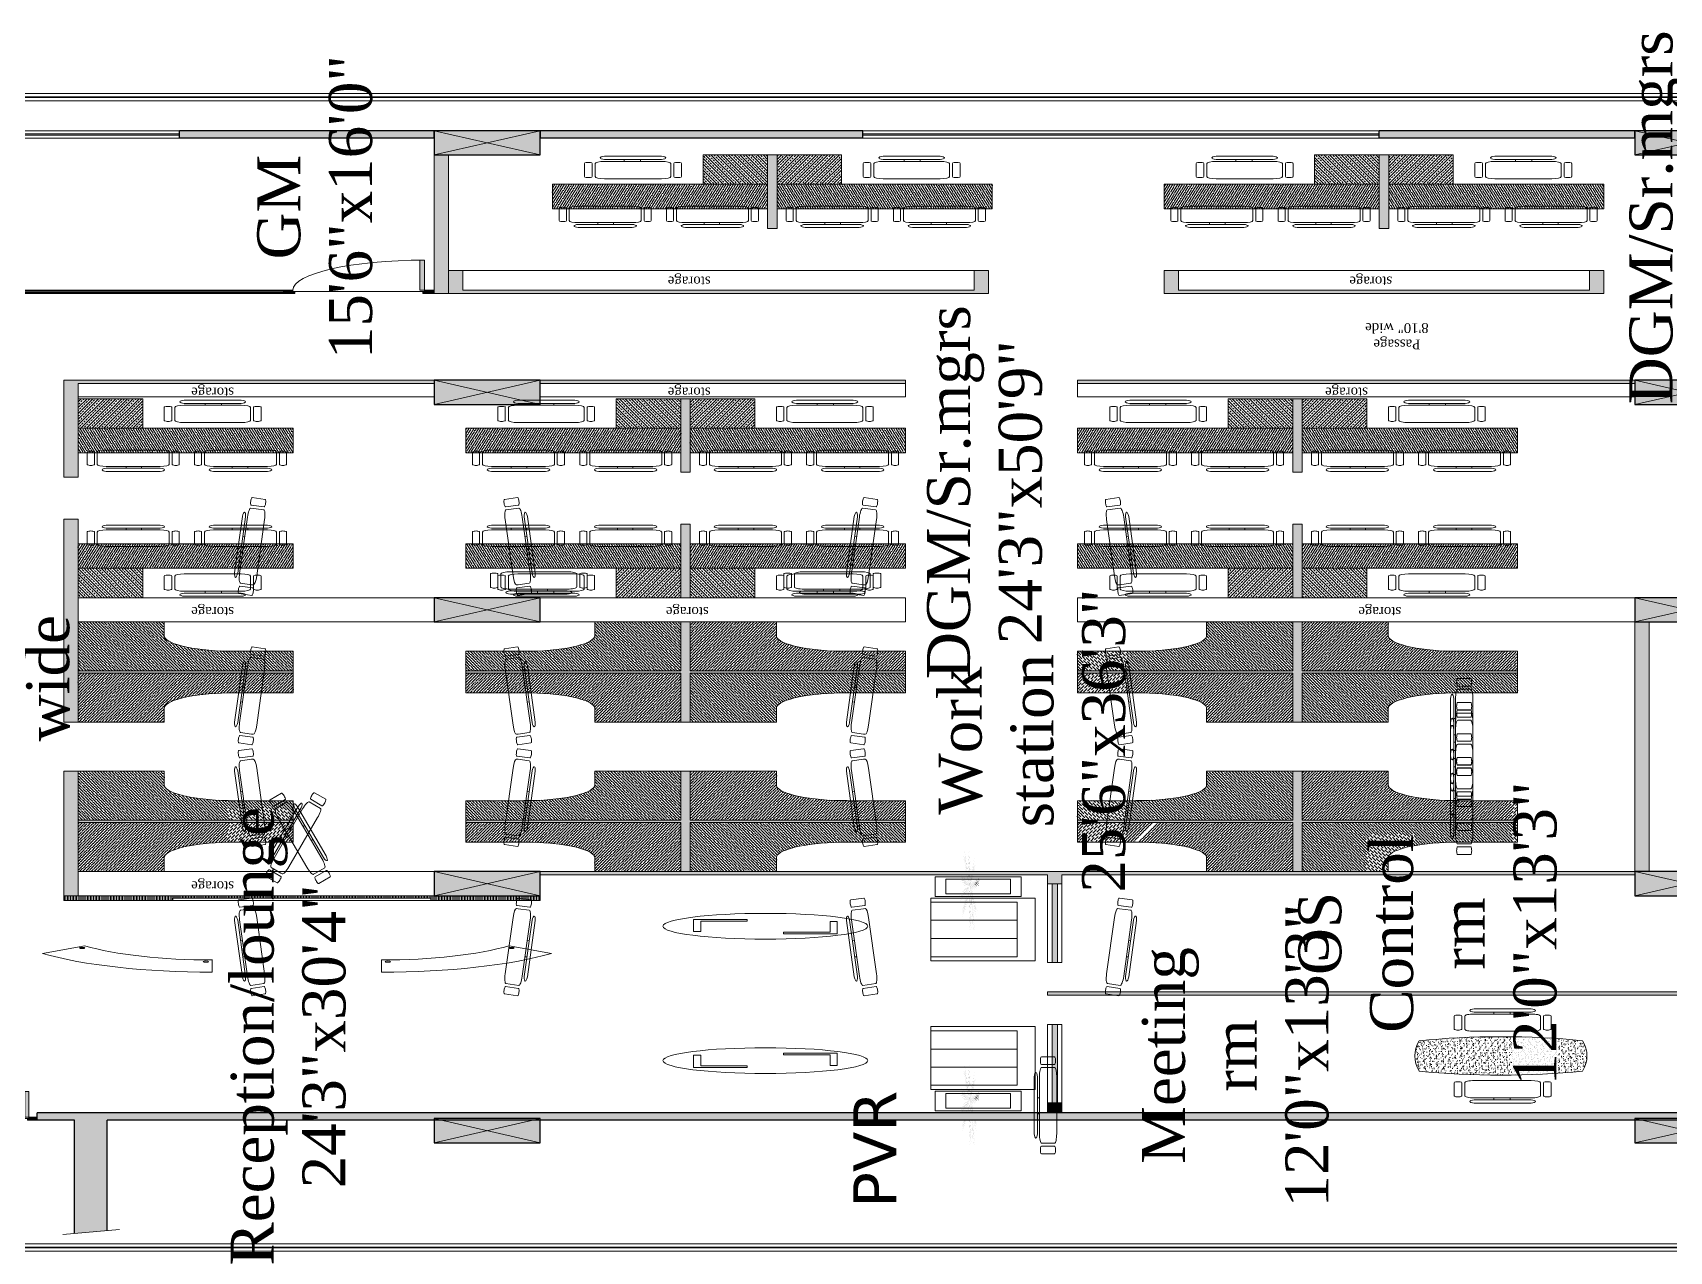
# Model space of a CAD drawing. Header units: inches. Extents: x 327481 to 195042051, y -335014 to 44773228.
# Drawn here: x 194236963 to 194508006, y 44356977 to 44558753 of the extents above; entities that cross this region are included whole.
import ezdxf

# ---------------------------------------------------------------- set-up
doc = ezdxf.new("R2010")
doc.units = ezdxf.units.IN
doc.header["$MEASUREMENT"] = 0
doc.layers.add('center', color=146, linetype='Continuous')
for name, color, linetype, lineweight in [('column 1', 146, 'Continuous', 30), ('DOOR', 47, 'Continuous', 9), ('FUR', 34, 'Continuous', 13), ('furniture', 251, 'Continuous', 13), ('GLASS', 140, 'Continuous', 5), ('TEXT', 7, 'Continuous', 0), ('WALL', 12, 'Continuous', 30)]:
    doc.layers.add(name, color=color, linetype=linetype, lineweight=lineweight)
doc.styles.get("Standard").update_dxf_attribs({"font": 'times.ttf', "height": 12})

# ---------------------------------------------------------------- blocks, each defined once
blk = doc.blocks.new('COLUMN1')
at = {"layer": 'column 1'}
h = blk.add_hatch(color=256, dxfattribs=at)
h.paths.add_polyline_path([(1, 1), (0, 1), (0.5, 0.5)])
h.paths.add_polyline_path([(1, 1), (0.5, 0.5), (1, 0)])
h.paths.add_polyline_path([(0.5, 0.5), (0, 0), (1, 0)])
h.paths.add_polyline_path([(0.5, 0.5), (0, 1), (0, 0)])
at = {"layer": 'column 1', "lineweight": 0, "ltscale": 0.3}
for p, q in [((0, 1), (1, 0)), ((0, 0), (1, 1))]:
    blk.add_line(p, q, dxfattribs=at)
at = {"layer": 'column 1', "ltscale": 0.3}
for p, q in [((1, 1), (0, 1)), ((0, 1), (0, 0)), ((1, 0), (1, 1)), ((0, 0), (1, 0))]:
    blk.add_line(p, q, dxfattribs=at)
blk = doc.blocks.new('RTU')
at = {"layer": 'DOOR'}
for points in [[(2799511, -182811), (2799511, -182874), (2799551, -182874), (2799551, -182886), (2799611, -182886), (2799611, -182811)], [(2798637, -183716, 0.009156), (2798637, -183748), (2799511, -183748), (2799511, -183716)], [(2799611, -183811), (2799611, -183736), (2799551, -183736), (2799551, -183748), (2799511, -183748), (2799511, -183811)]]:
    blk.add_hatch(color=256, dxfattribs=at).paths.add_polyline_path(points)
at = {"layer": 'DOOR', "ltscale": 300}
for p, q in [((2799511, -182811), (2799511, -182874)), ((2799611, -182811), (2799511, -182811)), ((2799551, -182874), (2799511, -182874)), ((2799551, -182874), (2799551, -182886)), ((2799611, -182886), (2799551, -182886)), ((2799551, -182886), (2799551, -183736)), ((2799611, -182811), (2799611, -182886)), ((2798637, -183748), (2798637, -183716)), ((2798637, -183716), (2799511, -183716)), ((2799511, -183748), (2798637, -183748)), ((2799511, -183716), (2799511, -183748)), ((2799511, -183811), (2799511, -183748)), ((2799551, -183748), (2799511, -183748)), ((2799611, -183736), (2799551, -183736)), ((2799551, -183748), (2799551, -183736)), ((2799611, -183811), (2799611, -183736)), ((2799611, -183811), (2799511, -183811))]:
    blk.add_line(p, q, dxfattribs=at)
blk.add_arc((2799511, -183748), 874, 90, 180, dxfattribs=at)
blk = doc.blocks.new('CHAIR')
at = {"layer": 'furniture', "color": 251}
for p, q in [((1920.9, 585.7), (2212.2, 585.7)), ((1920.9, 547.5), (2212.2, 547.5)), ((2213, 532.2), (1923.5, 532.2)), ((1760.5, 483.9), (1760.5, 194.4)), ((1833.3, 483.9), (1833.3, 194.4)), ((1875.2, 483.9), (1875.2, 194.4)), ((2261.3, 194.4), (2261.3, 483.9)), ((1833.3, 383.5), (1875.1, 383.5)), ((1875.1, 300.4), (1833.3, 300.4)), ((1920.9, 130.8), (2212.2, 130.8)), ((1920.9, 92.6), (2212.2, 92.6)), ((1923.5, 146.1), (2177.4, 146.1)), ((2177.4, 146.1), (2213, 146.1))]:
    blk.add_line(p, q, dxfattribs=at)
for centre, start, end in [((1918, 566.6), 81.36182, 278.63818), ((2215.1, 566.6), 261.36182, 98.63818), ((1918, 111.7), 81.36182, 278.63818), ((2215.1, 111.7), 261.36182, 98.63818)]:
    blk.add_arc(centre, 19.3, start, end, dxfattribs=at)
at = {"layer": 'furniture', "color": 251, "extrusion": (0, 0, -1)}
for centre, major_axis, start_param, end_param in [((1796.9, 466), (40.6, 0), 3.599355, 5.825457), ((1923.5, 483.9), (48.3, 0), 3.141602, 4.712399), ((2213, 483.9), (-48.3, 0), 1.570786, 3.141583), ((1796.9, 212.3), (40.6, 0), 0.457746, 2.683847), ((1923.5, 194.4), (-48.3, 0), 4.712388, 6.283185), ((2213, 194.4), (-48.3, 0), 3.141586, 4.712382)]:
    blk.add_ellipse(centre, major_axis=major_axis, ratio=1, start_param=start_param, end_param=end_param, dxfattribs=at)
blk = doc.blocks.new('partional table')
h = blk.add_hatch()
h.set_pattern_fill('ANSI36', color=42, scale=20, angle=90, style=0)
h.paths.add_polyline_path([(325876.78, -320737.76), (325858.78, -320737.76), (325858.78, -320761.76), (325918.78, -320761.76), (325918.78, -320701.76), (325894.78, -320701.76), (325894.78, -320718.01, -0.390687)])
h = blk.add_hatch()
h.set_pattern_fill('ANSI36', color=42, scale=20, angle=90, style=0)
h.set_pattern_definition([(45, (651840.1937, 0), (4.86135912, 1.325825215), [6.25, -1.25, 0, -1.25])])
h.paths.add_polyline_path([(325921.42, -320701.76), (325945.42, -320701.76), (325945.42, -320718.01, 0.390687), (325963.42, -320737.76), (325981.42, -320737.76), (325981.42, -320761.76), (325921.42, -320761.76)])
h = blk.add_hatch()
h.set_pattern_fill('ANSI36', color=42, scale=20, angle=90, style=0)
h.set_pattern_definition([(225, (0, -641526.1515), (-4.86135912, -1.325825215), [6.25, -1.25, 0, -1.25])])
h.paths.add_polyline_path([(325918.78, -320824.4), (325894.78, -320824.4), (325894.78, -320808.14, 0.390687), (325876.78, -320788.4), (325858.78, -320788.4), (325858.78, -320764.4), (325918.78, -320764.4)])
h = blk.add_hatch()
h.set_pattern_fill('ANSI36', color=42, scale=20, angle=90, style=0)
h.set_pattern_definition([(315, (651840.1937, -641526.1515), (4.86135912, -1.325825215), [6.25, -1.25, 0, -1.25])])
h.paths.add_polyline_path([(325921.42, -320824.4), (325945.42, -320824.4), (325945.42, -320808.14, -0.390687), (325963.42, -320788.4), (325981.42, -320788.4), (325981.42, -320764.4), (325921.42, -320764.4)])
at = {"layer": 'furniture'}
for p, q in [((325894.78, -320701.76), (325894.78, -320719.76)), ((325918.78, -320701.76), (325921.42, -320701.76)), ((325945.42, -320701.76), (325945.42, -320719.76)), ((325858.78, -320761.76), (325858.78, -320737.76)), ((325858.78, -320737.76), (325876.78, -320737.76)), ((325981.42, -320737.76), (325963.42, -320737.76)), ((325981.42, -320761.76), (325981.42, -320737.76)), ((325858.78, -320761.76), (325918.78, -320761.76)), ((325858.78, -320761.76), (325858.78, -320764.4)), ((325981.42, -320761.76), (325981.42, -320764.4)), ((325858.78, -320764.4), (325858.78, -320788.4)), ((325858.78, -320764.4), (325918.78, -320764.4)), ((325981.42, -320764.4), (325981.42, -320788.4)), ((325858.78, -320788.4), (325876.78, -320788.4)), ((325981.42, -320788.4), (325963.42, -320788.4)), ((325894.78, -320824.4), (325894.78, -320806.4)), ((325945.42, -320824.4), (325945.42, -320806.4)), ((325918.78, -320824.4), (325921.42, -320824.4))]:
    blk.add_line(p, q, dxfattribs=at)
for points in [[(325858.78, -320761.76), (325918.78, -320761.76), (325918.78, -320701.76), (325894.78, -320701.76)], [(325981.42, -320761.76), (325921.42, -320761.76), (325921.42, -320701.76), (325945.42, -320701.76)], [(325858.78, -320761.76), (325918.78, -320761.76)], [(325858.78, -320764.4), (325918.78, -320764.4), (325918.78, -320824.4), (325894.78, -320824.4)], [(325921.42, -320764.4), (325921.42, -320824.4), (325921.42, -320824.4)], [(325981.42, -320764.4), (325921.42, -320764.4), (325921.42, -320824.4), (325945.42, -320824.4)]]:
    blk.add_lwpolyline(points, dxfattribs=at)
for centre, start, end in [((325875.07, -320718.12), 274.9623, 0.322), ((325965.12, -320718.12), 179.678, 265.0377), ((325875.07, -320808.03), 359.678, 85.0377), ((325965.12, -320808.03), 94.9623, 180.322)]:
    blk.add_arc(centre, 19.7, start, end, dxfattribs=at)
blk = doc.blocks.new('parti.table')
at = {"layer": 'furniture'}
h = blk.add_hatch(dxfattribs=at)
h.set_pattern_fill('ANSI33', color=256, scale=20, style=0)
h.paths.add_polyline_path([(325779.75, -320701.95), (325743.75, -320701.95), (325743.75, -320719.95), (325779.75, -320719.95)])
h = blk.add_hatch(dxfattribs=at)
h.set_pattern_fill('ANSI35', color=42, scale=20, angle=135, style=0)
h.paths.add_polyline_path([(325779.75, -320761.95), (325809.75, -320761.95), (325809.75, -320701.95), (325779.75, -320701.95)])
at = {"layer": 'furniture', "color": 251}
for p, q in [((325810.87, -320707.29), (325809.02, -320707.29)), ((325824.21, -320704.5), (325809.06, -320704.5)), ((325824.21, -320706.49), (325809.06, -320706.49)), ((325824.08, -320707.29), (325810.87, -320707.29)), ((325806.51, -320709.8), (325806.51, -320724.86)), ((325826.59, -320724.86), (325826.59, -320709.8)), ((325828.77, -320724.86), (325828.77, -320709.8)), ((325832.56, -320724.86), (325832.56, -320709.8)), ((325826.59, -320715.31), (325828.77, -320715.31)), ((325828.77, -320719.64), (325826.59, -320719.64)), ((325754.27, -320725.98), (325770.22, -320725.98)), ((325754.27, -320728.07), (325770.22, -320728.07)), ((325754.41, -320728.91), (325768.31, -320728.91)), ((325768.31, -320728.91), (325770.27, -320728.91)), ((325809.02, -320727.37), (325824.08, -320727.37)), ((325824.21, -320728.17), (325809.06, -320728.17)), ((325824.21, -320730.15), (325809.06, -320730.15)), ((325745.49, -320747.41), (325745.49, -320731.55)), ((325749.48, -320747.41), (325749.48, -320731.55)), ((325751.77, -320747.41), (325751.77, -320731.55)), ((325772.91, -320731.55), (325772.91, -320747.41)), ((325824.21, -320734.4), (325809.06, -320734.4)), ((325751.77, -320737.36), (325749.48, -320737.36)), ((325806.51, -320754.76), (325806.51, -320739.69)), ((325809.02, -320737.18), (325824.08, -320737.18)), ((325824.21, -320736.39), (325809.06, -320736.39)), ((325826.59, -320739.69), (325826.59, -320754.76)), ((325828.77, -320739.69), (325828.77, -320754.76)), ((325832.56, -320739.69), (325832.56, -320754.76)), ((325749.48, -320741.91), (325751.77, -320741.91)), ((325828.77, -320744.92), (325826.59, -320744.92)), ((325826.59, -320749.24), (325828.77, -320749.24)), ((325754.27, -320750.89), (325770.22, -320750.89)), ((325754.27, -320752.98), (325770.22, -320752.98)), ((325770.27, -320750.05), (325754.41, -320750.05)), ((325810.87, -320757.27), (325809.02, -320757.27)), ((325824.21, -320758.06), (325809.06, -320758.06)), ((325824.08, -320757.27), (325810.87, -320757.27)), ((325824.21, -320760.05), (325809.06, -320760.05))]:
    blk.add_line(p, q, dxfattribs=at)
at = {"layer": 'furniture'}
for points in [[(325743.75, -320719.95), (325779.75, -320719.95), (325779.75, -320701.95), (325743.75, -320701.95)], [(325779.75, -320701.95), (325809.75, -320701.95), (325809.75, -320761.95), (325779.75, -320761.95)]]:
    blk.add_lwpolyline(points, close=True, dxfattribs=at)
at = {"layer": 'furniture', "color": 251, "extrusion": (0, 0, -1)}
for centre, major_axis, start_param, end_param in [((325809.02, -320709.8), (1.78, 1.78), 3.926991, 5.497787), ((325824.08, -320709.8), (-1.78, 1.78), 0.785398, 2.356194), ((325830.66, -320710.73), (-1.49, 1.49), 5.955533, 8.181634), ((325754.11, -320727.03), (-0.748, 0.748), 3.776226, 7.219348), ((325770.38, -320727.03), (0.748, 0.748), -0.936163, 2.506959), ((325809.02, -320724.86), (-1.78, 1.78), 3.926991, 5.497787), ((325824.08, -320724.86), (1.78, 1.78), 0.785398, 2.356194), ((325830.66, -320723.93), (-1.49, 1.49), 2.81394, 5.040042), ((325808.91, -320735.39), (-0.711, -0.711), -0.936163, 2.506959), ((325824.36, -320735.39), (0.711, -0.711), 3.776226, 7.219348), ((325754.11, -320751.93), (-0.748, 0.748), 3.776226, 7.219348), ((325770.38, -320751.93), (0.748, 0.748), -0.936163, 2.506959), ((325808.91, -320759.06), (-0.711, -0.711), -0.936163, 2.506959), ((325824.36, -320759.06), (0.711, -0.711), 3.776226, 7.219348)]:
    blk.add_ellipse(centre, major_axis=major_axis, ratio=1, start_param=start_param, end_param=end_param, dxfattribs=at)
at = {"layer": 'furniture', "color": 251}
for centre, major_axis, start_param, end_param in [((325808.91, -320705.5), (-0.711, 0.711), -0.936163, 2.506959), ((325824.36, -320705.5), (0.711, 0.711), 3.776226, 7.219348), ((325747.48, -320732.53), (1.57, 1.57), 5.955533, 8.181634), ((325754.41, -320731.55), (1.87, 1.87), 0.785398, 2.356194), ((325770.27, -320731.55), (-1.87, 1.87), 3.926991, 5.497787), ((325808.91, -320729.16), (-0.711, 0.711), -0.936163, 2.506959), ((325824.36, -320729.16), (0.711, 0.711), 3.776226, 7.219348), ((325809.02, -320739.69), (-1.78, -1.78), 3.926991, 5.497787), ((325824.08, -320739.69), (1.78, -1.78), 0.785398, 2.356194), ((325830.66, -320740.63), (-1.49, -1.49), 2.81394, 5.040042), ((325747.48, -320746.43), (1.57, 1.57), 2.81394, 5.040042), ((325754.41, -320747.41), (-1.87, 1.87), 0.785398, 2.356194), ((325770.27, -320747.41), (1.87, 1.87), 3.926991, 5.497787), ((325809.02, -320754.76), (1.78, -1.78), 3.926991, 5.497787), ((325824.08, -320754.76), (-1.78, -1.78), 0.785398, 2.356194), ((325830.66, -320753.82), (-1.49, -1.49), 5.955533, 8.181634)]:
    blk.add_ellipse(centre, major_axis=major_axis, ratio=1, start_param=start_param, end_param=end_param, dxfattribs=at)
blk = doc.blocks.new('d-lion')
at = {"layer": 'furniture'}
for p, q in [((329305.83, -320271.8), (329229.03, -320271.8)), ((329229.03, -320271.8), (329229.03, -320300.86)), ((329234.03, -320271.8), (329234.03, -320295.86)), ((329256.01, -320295.86), (329256.01, -320271.8)), ((329278.33, -320295.86), (329278.33, -320271.8)), ((329300.83, -320295.86), (329300.83, -320271.8)), ((329305.83, -320300.86), (329305.83, -320271.8)), ((329234.03, -320295.86), (329300.83, -320295.86)), ((329229.03, -320300.86), (329305.83, -320300.86))]:
    blk.add_line(p, q, dxfattribs=at)
blk = doc.blocks.new('tree1')
h = blk.add_hatch(color=94)
h.paths.add_polyline_path([(-0.071, 0.478), (0.008, 0.216), (0.032, 0.182)])
h.paths.add_polyline_path([(-0.216, 0.373), (0.032, 0.182), (0.008, 0.216)])
h.paths.add_polyline_path([(-0.118, 0.555), (-0.038, 0.279), (-0.022, 0.257)])
h.paths.add_polyline_path([(-0.274, 0.442), (-0.022, 0.257), (-0.038, 0.279)])
h.paths.add_polyline_path([(-0.161, 0.595), (-0.089, 0.351), (-0.064, 0.315)])
h.paths.add_polyline_path([(-0.089, 0.351), (-0.298, 0.496), (-0.064, 0.315)])
h.paths.add_polyline_path([(-0.225, 0.675), (-0.17, 0.462), (-0.137, 0.417)])
h.paths.add_polyline_path([(-0.17, 0.462), (-0.355, 0.581), (-0.137, 0.417)])
h.paths.add_polyline_path([(0.223, 0.533), (0.153, 0.268), (0.156, 0.227)])
h.paths.add_polyline_path([(0.045, 0.52), (0.156, 0.227), (0.153, 0.268)])
h.paths.add_polyline_path([(0.224, 0.623), (0.147, 0.346), (0.149, 0.319)])
h.paths.add_polyline_path([(0.032, 0.609), (0.149, 0.319), (0.147, 0.346)])
h.paths.add_polyline_path([(0.141, 0.434), (0.039, 0.667), (0.144, 0.391)])
h.paths.add_polyline_path([(0.208, 0.68), (0.141, 0.434), (0.144, 0.391)])
h.paths.add_polyline_path([(0.332, 0.317), (0.173, -0.013), (0.189, 0.004)])
h.paths.add_polyline_path([(0.455, 0.167), (0.426, 0.149), (0.199, 0.004), (0.225, 0.012)])
h.paths.add_polyline_path([(0.542, 0.507), (0.404, 0.226), (0.423, 0.246)])
h.paths.add_polyline_path([(0.68, 0.374), (0.423, 0.246), (0.404, 0.226)])
h.paths.add_polyline_path([(0.59, 0.541), (0.454, 0.278), (0.484, 0.31)])
h.paths.add_polyline_path([(0.712, 0.424), (0.484, 0.31), (0.454, 0.278)])
h = blk.add_hatch(color=94)
h.paths.add_polyline_path([(-0.115, -0.099), (-0.427, -0.081), (-0.141, -0.106)])
h.paths.add_polyline_path([(-0.115, -0.099), (-0.141, -0.106), (-0.379, -0.267)])
h.paths.add_polyline_path([(-0.184, -0.117), (-0.48, -0.106), (-0.227, -0.128)])
h.paths.add_polyline_path([(-0.184, -0.117), (-0.227, -0.128), (-0.438, -0.27)])
h.paths.add_polyline_path([(-0.306, -0.149), (-0.578, -0.136), (-0.359, -0.162)])
h.paths.add_polyline_path([(-0.306, -0.149), (-0.359, -0.162), (-0.538, -0.291)])
h.paths.add_polyline_path([(-0.422, -0.179), (-0.636, -0.174), (-0.446, -0.185)])
h.paths.add_polyline_path([(-0.422, -0.179), (-0.446, -0.185), (-0.607, -0.286)])
h.paths.add_polyline_path([(-0.103, -0.281), (-0.379, -0.39), (-0.138, -0.308)])
h.paths.add_polyline_path([(-0.103, -0.281), (-0.138, -0.308), (-0.274, -0.522)])
h.paths.add_polyline_path([(-0.047, -0.236), (-0.34, -0.345), (-0.068, -0.253)])
h.paths.add_polyline_path([(-0.047, -0.236), (-0.068, -0.253), (-0.222, -0.496)])
h.paths.add_polyline_path([(-0.202, -0.358), (-0.457, -0.456), (-0.246, -0.392)])
h.paths.add_polyline_path([(-0.202, -0.358), (-0.246, -0.392), (-0.358, -0.582)])
h.paths.add_polyline_path([(-0.296, -0.432), (-0.494, -0.514), (-0.316, -0.448)])
h.paths.add_polyline_path([(-0.296, -0.432), (-0.316, -0.448), (-0.423, -0.605)])
h.paths.add_polyline_path([(-0.422, 0.214), (-0.214, 0.068), (-0.171, 0.057)])
h.paths.add_polyline_path([(-0.214, 0.068), (-0.467, 0.051), (-0.171, 0.057)])
h.paths.add_polyline_path([(-0.522, 0.236), (-0.346, 0.105), (-0.293, 0.09)])
h.paths.add_polyline_path([(-0.346, 0.105), (-0.565, 0.082), (-0.293, 0.09)])
h.paths.add_polyline_path([(-0.591, 0.232), (-0.432, 0.129), (-0.408, 0.122)])
h.paths.add_polyline_path([(-0.432, 0.129), (-0.622, 0.121), (-0.408, 0.122)])
h.paths.add_polyline_path([(-0.039, 0.443), (0.069, 0.131), (0.095, 0.095)])
h.paths.add_polyline_path([(-0.193, 0.332), (0.095, 0.095), (0.069, 0.131)])
h = blk.add_hatch(color=94)
h.paths.add_polyline_path([(0.218, 0.034), (0.395, 0.368), (0.189, 0.004)])
h.paths.add_polyline_path([(0.426, 0.149), (0.482, 0.185), (0.455, 0.167), (0.546, 0.222), (0.218, 0.034), (0.189, 0.004)])
h.paths.add_polyline_path([(0.296, 0.115), (0.447, 0.408), (0.266, 0.083)])
h.paths.add_polyline_path([(0.584, 0.276), (0.296, 0.115), (0.266, 0.083)])
h.paths.add_polyline_path([(0.368, 0.19), (0.484, 0.438), (0.34, 0.16)])
h.paths.add_polyline_path([(0.612, 0.314), (0.368, 0.19), (0.34, 0.16)])
h.paths.add_polyline_path([(0.247, 0.422), (0.168, 0.052), (0.171, 0.011)])
h.paths.add_polyline_path([(0.263, 0.343), (0.171, 0.011), (0.173, -0.013)])
h.paths.add_polyline_path([(0.168, 0.052), (0.038, 0.407), (0.071, 0.306), (0.063, 0.337), (0.082, 0.274), (0.171, 0.011)])
h.paths.add_polyline_path([(0.15, 0.059), (0.173, -0.013), (0.171, 0.011)])
h.paths.add_polyline_path([(0.043, 0.472), (0.163, 0.12), (0.16, 0.165)])
h.paths.add_polyline_path([(0.232, 0.486), (0.16, 0.165), (0.163, 0.12)])
h.paths.add_polyline_path([(0.058, 0.265), (0.033, 0.326), (0.046, 0.297), (0.008, 0.396), (0.135, 0.04), (0.159, 0.007)])
h.paths.add_polyline_path([(-0.163, 0.273), (0.159, 0.007), (0.135, 0.04)])
h = blk.add_hatch(color=94)
h.paths.add_polyline_path([(-0.166, 0.164), (0.118, -0.01), (0.139, -0.011)])
h.paths.add_polyline_path([(-0.232, 0.172), (0.047, -0.003), (0.057, -0.006), (0.077, -0.007)])
h.paths.add_polyline_path([(-0.279, 0.179), (-0.053, 0.024), (-0.013, 0.013)])
h.paths.add_polyline_path([(-0.053, 0.024), (-0.326, 0.007), (-0.013, 0.013)])
h.paths.add_polyline_path([(-0.364, 0.209), (-0.128, 0.045), (-0.102, 0.038)])
h.paths.add_polyline_path([(-0.128, 0.045), (-0.415, 0.024), (-0.102, 0.038)])
h.paths.add_polyline_path([(-0.086, 0.153), (0.15, -0.012), (0.162, -0.013)])
h.paths.add_polyline_path([(0.115, -0.022), (-0.233, -0.021), (0.145, -0.032), (0.149, -0.031)])
h.paths.add_polyline_path([(0.074, -0.05), (0.056, -0.049), (-0.294, -0.048), (0.035, -0.06)])
h.paths.add_polyline_path([(0.076, -0.05), (0.074, -0.05), (0.035, -0.06), (-0.247, -0.231)])
h.paths.add_polyline_path([(-0.026, -0.076), (-0.338, -0.065), (-0.065, -0.086)])
h.paths.add_polyline_path([(-0.026, -0.076), (-0.065, -0.086), (-0.294, -0.238)])
h.paths.add_polyline_path([(0.128, -0.053), (0.111, -0.052), (-0.085, -0.168), (-0.035, -0.144)])
h.paths.add_polyline_path([(0.11, -0.114), (-0.232, -0.261), (0.075, -0.141)])
h.paths.add_polyline_path([(0.11, -0.114), (0.075, -0.141), (-0.115, -0.41)])
h.paths.add_polyline_path([(0.025, -0.18), (-0.007, -0.205), (-0.156, -0.435)])
h.paths.add_polyline_path([(0.025, -0.18), (-0.266, -0.295), (-0.007, -0.205)])
h.paths.add_polyline_path([(0.15, -0.106), (0.156, -0.082), (-0.057, -0.378)])
h.paths.add_polyline_path([(0.588, 0.134), (0.489, 0.098), (0.519, 0.107), (0.457, 0.086), (0.197, -0.01), (0.237, -0.006)])
h.paths.add_polyline_path([(0.237, -0.006), (0.197, -0.01), (0.609, -0.075)])
h.paths.add_polyline_path([(0.654, 0.131), (0.306, 0), (0.35, 0.005)])
h.paths.add_polyline_path([(0.35, 0.005), (0.306, 0), (0.673, -0.058)])
h.paths.add_polyline_path([(0.702, 0.13), (0.412, 0.011), (0.453, 0.015)])
h.paths.add_polyline_path([(0.453, 0.015), (0.412, 0.011), (0.72, -0.048)])
h.paths.add_polyline_path([(0.791, 0.145), (0.504, 0.02), (0.531, 0.023)])
h.paths.add_polyline_path([(0.531, 0.023), (0.504, 0.02), (0.81, -0.046)])
h = blk.add_hatch(color=94)
h.paths.add_polyline_path([(0.849, 0.14), (0.575, 0.027), (0.619, 0.032)])
h.paths.add_polyline_path([(0.619, 0.032), (0.575, 0.027), (0.866, -0.029)])
h.paths.add_polyline_path([(0.952, 0.145), (0.7, 0.04), (0.755, 0.045)])
h.paths.add_polyline_path([(0.755, 0.045), (0.7, 0.04), (0.967, -0.014)])
h.paths.add_polyline_path([(1.018, 0.13), (0.82, 0.052), (0.845, 0.054)])
h.paths.add_polyline_path([(0.845, 0.054), (0.82, 0.052), (1.03, 0.015)])
h = blk.add_hatch(color=94)
h.paths.add_polyline_path([(0.175, -0.09), (0.162, -0.111), (0.103, -0.448)])
h.paths.add_polyline_path([(0.187, -0.072), (0.18, -0.083), (0.215, -0.173), (0.2, -0.109)])
h.paths.add_polyline_path([(0.184, -0.146), (0.118, -0.512), (0.187, -0.19)])
h.paths.add_polyline_path([(0.184, -0.146), (0.187, -0.19), (0.258, -0.37), (0.252, -0.341)])
h.paths.add_polyline_path([(0.192, -0.253), (0.128, -0.559), (0.196, -0.293)])
h.paths.add_polyline_path([(0.192, -0.253), (0.196, -0.293), (0.305, -0.544)])
h.paths.add_polyline_path([(0.2, -0.344), (0.128, -0.649), (0.202, -0.371)])
h.paths.add_polyline_path([(0.2, -0.344), (0.202, -0.371), (0.319, -0.633)])
h.paths.add_polyline_path([(0.205, -0.416), (0.144, -0.705), (0.209, -0.46)])
h.paths.add_polyline_path([(0.205, -0.416), (0.209, -0.46), (0.312, -0.692)])
h.paths.add_polyline_path([(0.242, -0.131), (0.278, -0.334), (0.288, -0.362), (0.261, -0.171)])
h.paths.add_polyline_path([(0.242, -0.131), (0.261, -0.171), (0.394, -0.32), (0.369, -0.284), (0.36, -0.273)])
h.paths.add_polyline_path([(0.287, -0.228), (0.304, -0.265), (0.494, -0.462)])
h.paths.add_polyline_path([(0.287, -0.228), (0.333, -0.537), (0.304, -0.265)])
h.paths.add_polyline_path([(0.326, -0.311), (0.364, -0.622), (0.337, -0.336)])
h.paths.add_polyline_path([(0.326, -0.311), (0.337, -0.336), (0.538, -0.541)])
h.paths.add_polyline_path([(0.356, -0.376), (0.399, -0.669), (0.375, -0.416)])
h.paths.add_polyline_path([(0.356, -0.376), (0.375, -0.416), (0.552, -0.598)])
h.paths.add_polyline_path([(0.274, -0.1), (0.308, -0.129), (0.609, -0.262)])
h.paths.add_polyline_path([(0.274, -0.1), (0.284, -0.114), (0.329, -0.162), (0.308, -0.129)], flags=17)
h.paths.add_polyline_path([(0.3, -0.138), (0.228, -0.064), (0.247, -0.094), (0.386, -0.262)])
h.paths.add_polyline_path([(0.214, -0.04), (0.233, -0.06), (0.566, -0.212)])
h.paths.add_polyline_path([(0.199, -0.023), (0.209, -0.034), (0.215, -0.031), (0.211, -0.036), (0.512, -0.152)])
h.paths.add_polyline_path([(0.197, -0.01), (0.187, -0.011), (0.191, -0.015), (0.207, -0.016), (0.201, -0.019), (0.531, -0.093)])
h.paths.add_polyline_path([(0.355, -0.17), (0.387, -0.196), (0.641, -0.297)])
h.paths.add_polyline_path([(0.387, -0.196), (0.355, -0.17), (0.398, -0.235), (0.429, -0.268)])
h.paths.add_polyline_path([(0.425, -0.229), (0.446, -0.247), (0.714, -0.351)])
h.paths.add_polyline_path([(0.446, -0.247), (0.425, -0.229), (0.589, -0.496)])
h.paths.add_polyline_path([(0.48, -0.276), (0.513, -0.305), (0.75, -0.397)])
h.paths.add_polyline_path([(0.48, -0.276), (0.64, -0.525), (0.513, -0.305)])
h.paths.add_polyline_path([(0.575, -0.358), (0.721, -0.589), (0.617, -0.394)])
h.paths.add_polyline_path([(0.575, -0.358), (0.617, -0.394), (0.825, -0.467)])
h = blk.add_hatch(color=94)
h.paths.add_polyline_path([(0.216, -0.541), (0.157, -0.807), (0.22, -0.596)])
h.paths.add_polyline_path([(0.216, -0.541), (0.22, -0.596), (0.316, -0.794)])
h.paths.add_polyline_path([(0.227, -0.686), (0.225, -0.661), (0.184, -0.87)])
h.paths.add_polyline_path([(0.225, -0.661), (0.227, -0.686), (0.299, -0.861)])
h.paths.add_polyline_path([(0.432, -0.54), (0.409, -0.49), (0.446, -0.76)])
h.paths.add_polyline_path([(0.409, -0.49), (0.432, -0.54), (0.591, -0.693)])
h.paths.add_polyline_path([(0.459, -0.599), (0.494, -0.81), (0.47, -0.622)])
h.paths.add_polyline_path([(0.459, -0.599), (0.47, -0.622), (0.598, -0.761)])
h.paths.add_polyline_path([(0.495, -0.675), (0.506, -0.7), (0.642, -0.865)])
h.paths.add_polyline_path([(0.506, -0.7), (0.495, -0.675), (0.545, -0.91)])
blk = doc.blocks.new('A$C073112A3')
h = blk.add_hatch()
h.set_pattern_fill('ANSI36', color=42, scale=20, angle=90, style=0)
h.paths.add_polyline_path([(-2.64, 60), (-62.64, 60), (-62.64, 36), (-44.64, 36, -0.390687), (-26.64, 16.26), (-26.64, 0), (-2.64, 0)])
h = blk.add_hatch()
h.set_pattern_fill('ANSI36', color=42, scale=20, angle=90, style=0)
h.set_pattern_definition([(45, (-2.64, 0), (4.86136, 1.325825), [6.25, -1.25, 0, -1.25])])
h.paths.add_polyline_path([(0, 60), (60, 60), (60, 36), (42, 36, 0.390687), (24, 16.26), (24, 0), (0, 0)])
at = {"layer": 'furniture'}
for p, q in [((-62.64, 60), (-62.64, 36)), ((60, 60), (60, 36)), ((-62.64, 36), (-44.64, 36)), ((60, 36), (42, 36)), ((-26.64, 0), (-26.64, 18)), ((24, 0), (24, 18))]:
    blk.add_line(p, q, dxfattribs=at)
for points in [[(-62.64, 60), (-2.64, 60), (-2.64, 0), (-26.64, 0)], [(60, 60), (0, 60), (0, 0), (24, 0)]]:
    blk.add_lwpolyline(points, dxfattribs=at)
for centre, start, end in [((-46.34, 16.37), 359.678, 85.0377), ((43.7, 16.37), 94.9623, 180.322)]:
    blk.add_arc(centre, 19.7, start, end, dxfattribs=at)
at = {"layer": 'furniture', "color": 251}
for p, xscale, yscale, zscale, rotation in [((-89.85, -90.71), 0.05475778219503236, 0.05475778219503236, 0.05475778219503236, 58.46896653352859), ((87.21, -90.71), -0.05475778219503236, 0.05475778225809336, 0.0547577822057156, 301.5310334664714)]:
    blk.add_blockref('CHAIR', p, dxfattribs=dict(at, xscale=xscale, yscale=yscale, zscale=zscale, rotation=rotation))
blk = doc.blocks.new('for presentation-29.06.11')
at = {"layer": 'FUR'}
h = blk.add_hatch(dxfattribs=at)
h.set_pattern_fill('LINE', color=256, scale=15, style=0)
h.paths.add_polyline_path([(330520.83, -326514.25), (330520.83, -326510.25), (330514.83, -326510.25), (330514.83, -326540.65), (330517.83, -326540.65), (330517.83, -326612.65), (330514.83, -326612.65), (330514.83, -326643.05), (330520.83, -326643.05), (330520.83, -326613.51), (330520.83, -326613.51)])
for color, points in [(252, [(330673.01, -326510.25), (330520.83, -326510.25), (330520.83, -326514.25), (330673.01, -326514.25)]), (252, [(330981.15, -326510.25), (330733.02, -326510.25), (330733.02, -326514.25), (330981.15, -326514.25)]), (252, [(331151.09, -326510.25), (331032.65, -326510.25), (331032.65, -326514.25), (331147.09, -326514.25), (331147.09, -326613.51), (331151.09, -326613.51)]), (132, [(330613.01, -326514.25), (330610.37, -326514.25), (330610.37, -326574.25), (330613.01, -326574.25)]), (132, [(330795.66, -326514.25), (330793.02, -326514.25), (330793.02, -326574.25), (330795.66, -326574.25)]), (256, [(331426.79, -326613.51), (331261.44, -326613.51), (331261.44, -326613.51), (331257.24, -326613.51), (331257.24, -326617.51), (331426.79, -326617.51)]), (252, [(331261.24, -326621.51), (331285.24, -326621.51), (331285.24, -326617.51), (331257.24, -326617.51), (331257.24, -326768.08), (331285.24, -326768.08), (331285.24, -326764.08), (331261.24, -326764.08)]), (132, [(330673.02, -326682.32), (330613.02, -326682.32), (330613.02, -326622.32), (330610.38, -326622.32), (330610.38, -326682.32), (330550.38, -326682.32), (330550.38, -326684.96), (330610.38, -326684.96), (330610.38, -326744.96), (330613.02, -326744.96), (330613.02, -326684.96), (330673.02, -326684.96)]), (132, [(330855.66, -326682.32), (330795.66, -326682.32), (330795.66, -326622.32), (330793.02, -326622.32), (330793.02, -326682.32), (330733.02, -326682.32), (330733.02, -326684.96), (330793.02, -326684.96), (330793.02, -326744.96), (330795.66, -326744.96), (330795.66, -326684.96), (330855.66, -326684.96)]), (256, [(330550.38, -326643.05), (330546.38, -326643.05), (330546.37, -326784.6), (330535.27, -326784.6), (330535.27, -326788.6), (330546.37, -326788.6), (330546.37, -326948.33), (330550.38, -326948.33)]), (252, [(331151.09, -326643.05), (331147.09, -326643.05), (331147.09, -326744.96), (331147.09, -326744.96), (331151.09, -326744.96)]), (256, [(330520.83, -326973.87), (330403.27, -326973.87), (330403.27, -326784.6), (330399.27, -326784.6), (330399.27, -326788.2), (330399.27, -326973.87), (330255.16, -326973.87), (330255.16, -326977.87), (330520.83, -326977.87)]), (256, [(330267.27, -326784.6), (330255.16, -326784.6), (330255.16, -326788.6), (330267.27, -326788.6)]), (132, [(330673.02, -326852.97), (330613.02, -326852.97), (330613.02, -326792.97), (330610.38, -326792.97), (330610.38, -326852.97), (330550.38, -326852.97), (330550.38, -326855.61), (330610.38, -326855.61), (330610.38, -326915.61), (330613.02, -326915.61), (330613.02, -326855.61), (330673.02, -326855.61)]), (132, [(330855.66, -326852.96), (330795.66, -326852.96), (330795.66, -326792.96), (330793.02, -326792.96), (330793.02, -326852.96), (330733.02, -326852.96), (330733.02, -326855.6), (330793.02, -326855.6), (330793.02, -326915.6), (330795.66, -326915.6), (330795.66, -326855.6), (330855.66, -326855.6)]), (252, [(331151.09, -326792.96), (331147.09, -326792.96), (331147.09, -326948.33), (331151.09, -326948.33)]), (252, [(331285.24, -326817.08), (331257.24, -326817.08), (331257.24, -326939.72), (331285.24, -326939.72), (331285.24, -326935.72), (331261.24, -326935.72), (331261.24, -326821.08), (331285.24, -326821.08)]), (256, [(330855.66, -326948.33), (330550.38, -326948.33), (330550.38, -326952.33), (330855.66, -326952.33)])]:
    blk.add_hatch(color=color, dxfattribs=at).paths.add_polyline_path(points)
at = {"layer": 'furniture'}
for points in [[(330975.2, -326682.32), (330909.2, -326682.32), (330885.2, -326682.32), (330885.2, -326684.96), (330975.2, -326684.96)], [(331128.59, -326682.32), (331062.59, -326682.32), (331038.59, -326682.32), (331038.59, -326684.96), (331128.59, -326684.96)], [(331426.83, -326706.51), (331360.83, -326706.51), (331336.83, -326706.51), (331336.83, -326709.15), (331426.83, -326709.15)], [(330975.2, -326852.96), (330909.2, -326852.96), (330885.2, -326852.96), (330885.2, -326855.6), (330975.2, -326855.6)], [(331128.59, -326852.96), (331062.59, -326852.96), (331038.59, -326852.96), (331038.59, -326855.6), (331128.59, -326855.6)], [(331426.83, -326877.08), (331360.83, -326877.08), (331336.83, -326877.08), (331336.83, -326879.72), (331426.83, -326879.72)]]:
    blk.add_hatch(color=161, dxfattribs=at).paths.add_polyline_path(points)
at = {"layer": 'GLASS'}
for points in [[(331451.02, -326542.51), (331452.52, -326542.51), (331452.52, -326419.51), (331451.02, -326419.51)], [(331258.69, -326571.51), (331260.19, -326571.51), (331260.19, -326423.51), (331258.69, -326423.51)], [(331451.02, -326877.05), (331452.52, -326877.05), (331452.52, -326733.05), (331451.02, -326733.05)], [(330267.27, -326785.85), (330267.27, -326787.35), (330363.27, -326787.35), (330363.27, -326785.85)], [(330439.27, -326785.85), (330439.27, -326787.35), (330535.27, -326787.35), (330535.27, -326785.85)]]:
    blk.add_hatch(color=256, dxfattribs=at).paths.add_polyline_path(points)
h = blk.add_hatch(dxfattribs=at)
h.set_pattern_fill('AR-SAND', color=256, scale=3, style=0)
h.set_pattern_definition([(37.5, (1216.2903, -9), (-0.188980074, 5.780471307), [0, -4.56, 0, -5.1, 0, -4.875]), (7.5, (1216.29, -9), (5.30933012, 8.4664382), [0, -2.46, 0, -4.11, 0, -1.575]), (327.5, (1212.6003, -9), (9.342425585, 0.01697716), [0, -1.5, 0, -5.4, 0, -7.05]), (317.5, (1212.6, -9), (9.01837981, 2.6330267), [0, -0.75, 0, -3.54, 0, -4.05])])
h.paths.add_polyline_path([(330343.26, -326888.24, 0.066214), (330306.34, -326888.24, 0.225774), (330306.38, -326933.77, 0.066664), (330343.38, -326933.8, 0.222148)])
at = {"layer": 'WALL', "lineweight": 0}
h = blk.add_hatch(color=36, dxfattribs=at)
h.paths.add_polyline_path([(331447.24, -326010.62), (331456.34, -326010.62), (331456.34, -325971.62), (331447.24, -325971.62)])
h.paths.add_polyline_path([(331456.34, -326154.62), (331447.24, -326154.62), (331447.24, -326226.62), (331456.34, -326226.62)])
h.paths.add_polyline_path([(331456.34, -326542.51), (331447.24, -326542.51), (331447.24, -326613.51), (331456.34, -326613.51)])
h.paths.add_polyline_path([(331447.24, -326419.51), (331456.34, -326419.51), (331456.34, -326370.62), (331447.24, -326370.62)])
h = blk.add_hatch(color=36, dxfattribs=at)
h.paths.add_polyline_path([(330469.83, -327559.69), (330469.83, -327568.75), (330520.83, -327568.75), (330520.83, -327559.69)])
h.paths.add_polyline_path([(330322.83, -327568.75), (330322.83, -327559.69), (330255.16, -327559.69), (330255.16, -327357.91), (330505.3, -327357.91), (330505.3, -327353.91), (330255.16, -327353.91), (330255.16, -327233.92), (330447.16, -327233.92), (330447.16, -327317.91), (330451.16, -327317.91), (330451.16, -327233.92), (330460.47, -327233.92), (330460.47, -327229.92), (330255.16, -327229.92), (330255.16, -326502.8), (330246.18, -326502.8), (330246.18, -326513.25), (330107.83, -326513.25), (330111.29, -326522.31), (330246.18, -326522.31), (330246.18, -326613.51), (330248.12, -326613.51), (330248.12, -326643.05), (330246.18, -326643.05), (330246.18, -326948.33), (330248.12, -326948.33), (330248.12, -326977.87), (330246.18, -326977.87), (330246.18, -327204.37), (330248.12, -327204.37), (330248.12, -327233.92), (330246.18, -327233.92), (330246.18, -327559.69), (330107.83, -327559.69), (330111.29, -327568.75)])
h = blk.add_hatch(color=36, dxfattribs=at)
h.paths.add_polyline_path([(331447.24, -326733.05), (331456.34, -326733.05), (331456.34, -326643.05), (331447.24, -326643.05)])
h.paths.add_polyline_path([(331456.34, -326877.05), (331447.24, -326877.05), (331447.24, -326948.33), (331456.34, -326948.33)])
at = {"color": 2}
for points in [[(330085.93, -327857.19), (330085.93, -325821.96), (331502.04, -325821.96), (331502.04, -327857.19)], [(330094.91, -327848.21), (330094.91, -325830.94), (331493.06, -325830.94), (331493.06, -327848.21)]]:
    blk.add_lwpolyline(points, close=True, dxfattribs=at)
at = {"color": 2, "lineweight": 35}
blk.add_lwpolyline([(330090.42, -327852.7), (330090.42, -325826.45), (331497.55, -325826.45), (331497.55, -327852.7)], close=True, dxfattribs=at)
at = {"layer": 'FUR'}
for p, q in [((330514.83, -326510.25), (330520.83, -326510.25)), ((330514.83, -326540.65), (330514.83, -326510.25)), ((330514.83, -326643.05), (330514.83, -326612.65)), ((330520.83, -326643.05), (330514.83, -326643.05))]:
    blk.add_line(p, q, dxfattribs=at)
blk.add_lwpolyline([(330514.83, -326612.65), (330517.83, -326612.65), (330517.83, -326540.65), (330514.83, -326540.65)], dxfattribs=at)
at = {"layer": 'furniture'}
for p, q in [((331257.24, -326571.51), (331257.24, -326419.51)), ((331261.24, -326571.51), (331261.24, -326419.51)), ((331447.24, -326542.51), (331447.24, -326419.51)), ((331456.3, -326542.51), (331456.3, -326419.51)), ((330520.83, -326510.25), (330673.01, -326510.25)), ((330520.83, -326510.25), (330520.83, -326514.25)), ((330673.01, -326514.25), (330673.01, -326510.25)), ((330733.02, -326510.25), (330981.15, -326510.25)), ((330733.02, -326510.25), (330733.02, -326514.25)), ((330981.15, -326514.25), (330981.15, -326510.25)), ((331032.65, -326514.25), (331032.65, -326510.25)), ((331032.65, -326510.25), (331151.09, -326510.25)), ((331151.09, -326613.51), (331151.09, -326510.25)), ((330520.83, -326514.25), (330673.01, -326514.25)), ((330733.02, -326514.25), (330981.15, -326514.25)), ((330855.66, -326514.25), (330855.66, -326538.06)), ((331032.65, -326514.25), (331147.09, -326514.25)), ((331147.09, -326613.51), (331147.09, -326514.25)), ((331257.24, -326571.51), (331261.24, -326571.51)), ((330613.01, -326574.25), (330610.37, -326574.25)), ((330795.66, -326574.25), (330793.02, -326574.25)), ((331147.09, -326613.51), (331151.09, -326613.51)), ((331257.24, -326617.51), (331257.24, -326613.51)), ((331257.24, -326613.51), (331426.79, -326613.51)), ((331426.79, -326617.51), (331426.79, -326613.51)), ((331257.24, -326768.08), (331257.24, -326617.51)), ((331285.24, -326617.51), (331257.24, -326617.51)), ((331257.24, -326617.51), (331426.79, -326617.51)), ((331285.24, -326621.51), (331285.24, -326617.51)), ((331285.24, -326621.51), (331261.24, -326621.51)), ((331261.24, -326764.08), (331261.24, -326621.51)), ((331285.24, -326764.08), (331285.24, -326621.51)), ((330546.38, -326643.05), (330546.37, -326784.6)), ((330550.38, -326643.05), (330546.38, -326643.05)), ((330550.38, -326643.05), (330550.38, -326948.33)), ((331147.09, -326744.96), (331147.09, -326643.05)), ((331147.09, -326643.05), (331151.09, -326643.05)), ((331151.09, -326744.96), (331151.09, -326643.05)), ((331447.24, -326877.05), (331447.24, -326733.05)), ((331456.3, -326877.05), (331456.3, -326733.05)), ((331147.09, -326744.96), (331151.09, -326744.96)), ((331285.24, -326764.08), (331261.24, -326764.08)), ((331285.24, -326764.08), (331285.24, -326768.08)), ((331285.24, -326768.08), (331257.24, -326768.08)), ((330255.16, -326784.6), (330363.27, -326784.6)), ((330267.27, -326788.59), (330267.27, -326784.6)), ((330363.27, -326784.6), (330363.27, -326788.6)), ((330399.27, -326784.6), (330403.27, -326784.6)), ((330399.27, -326784.6), (330399.27, -326788.6)), ((330399.27, -326784.6), (330399.27, -326973.87)), ((330403.27, -326784.6), (330403.27, -326973.87)), ((330439.27, -326784.6), (330546.37, -326784.6)), ((330439.27, -326784.6), (330439.27, -326788.6)), ((330535.27, -326788.59), (330535.27, -326784.6)), ((330255.16, -326788.6), (330363.27, -326788.6)), ((330439.27, -326788.6), (330546.37, -326788.6)), ((330546.37, -326788.6), (330546.37, -326948.33)), ((331147.09, -326792.96), (331151.09, -326792.96)), ((331147.09, -326948.33), (331147.09, -326792.96)), ((331151.09, -326948.33), (331151.09, -326792.96)), ((331257.24, -326817.08), (331257.24, -326939.72)), ((331285.24, -326817.08), (331257.24, -326817.08)), ((331285.24, -326821.08), (331285.24, -326817.08)), ((331285.24, -326821.08), (331261.24, -326821.08)), ((331261.24, -326821.08), (331261.24, -326935.72)), ((331285.24, -326821.08), (331285.24, -326935.72)), ((331285.24, -326935.72), (331261.24, -326935.72)), ((331285.24, -326935.72), (331285.24, -326939.72)), ((331285.24, -326939.72), (331257.24, -326939.72)), ((330550.38, -326948.33), (330546.37, -326948.33)), ((330550.38, -326948.33), (330550.38, -326952.33)), ((330550.38, -326948.33), (330855.66, -326948.33)), ((330855.66, -326952.33), (330855.66, -326948.33)), ((330550.38, -326952.33), (330855.66, -326952.33))]:
    blk.add_line(p, q, dxfattribs=at)
at = {"layer": 'furniture', "lineweight": 20}
for p, q in [((330520.83, -326613.51), (330520.83, -326514.25)), ((330550.38, -326613.51), (330550.38, -326514.25)), ((330855.66, -326744.96), (330855.66, -326514.25)), ((330885.2, -326744.96), (330885.2, -326514.25)), ((331131.09, -326514.25), (331131.09, -326613.51)), ((331131.09, -326744.96), (331131.09, -326643.05)), ((330855.66, -326744.96), (330885.2, -326744.96)), ((331147.09, -326744.96), (331131.09, -326744.96)), ((330855.66, -326792.96), (330855.66, -326948.33)), ((330855.66, -326792.96), (330885.2, -326792.96)), ((330885.2, -326792.96), (330885.2, -326948.41)), ((331147.09, -326792.96), (331131.09, -326792.96)), ((331131.09, -326792.96), (331131.09, -326948.32))]:
    blk.add_line(p, q, dxfattribs=at)
at = {"layer": 'furniture'}
for points in [[(330610.37, -326514.25), (330610.37, -326574.25), (330610.37, -326574.25)], [(330793.02, -326514.25), (330793.02, -326574.25), (330793.02, -326574.25)], [(330885.2, -326682.32), (330951.2, -326682.32), (330975.2, -326682.32), (330975.2, -326684.96), (330885.2, -326684.96), (330885.2, -326682.32)], [(331128.59, -326682.32), (331062.59, -326682.32), (331038.59, -326682.32), (331038.59, -326684.96), (331128.59, -326684.96), (331128.59, -326682.32)], [(330325.7, -326685.86), (330310.7, -326685.86), (330310.7, -326700.86), (330312.7, -326700.86), (330312.7, -326687.86), (330325.7, -326687.86), (330325.7, -326685.86)], [(330476.83, -326685.86), (330491.83, -326685.86), (330491.83, -326700.86), (330489.83, -326700.86), (330489.83, -326687.86), (330476.83, -326687.86), (330476.83, -326685.86)], [(331426.83, -326706.51), (331360.83, -326706.51), (331336.83, -326706.51), (331336.83, -326709.15), (331426.83, -326709.15), (331426.83, -326706.51)], [(330313.27, -326725.94), (330328.27, -326725.94), (330328.27, -326710.94), (330326.27, -326710.94), (330326.27, -326723.94), (330313.27, -326723.94), (330313.27, -326725.94)], [(330489.26, -326725.94), (330474.26, -326725.94), (330474.26, -326710.94), (330476.26, -326710.94), (330476.26, -326723.94), (330489.26, -326723.94), (330489.26, -326725.94)], [(330885.2, -326852.96), (330951.2, -326852.96), (330975.2, -326852.96), (330975.2, -326855.6), (330885.2, -326855.6), (330885.2, -326852.96)], [(331128.59, -326852.96), (331062.59, -326852.96), (331038.59, -326852.96), (331038.59, -326855.6), (331128.59, -326855.6), (331128.59, -326852.96)], [(331426.83, -326877.08), (331360.83, -326877.08), (331336.83, -326877.08), (331336.83, -326879.72), (331426.83, -326879.72), (331426.83, -326877.08)]]:
    blk.add_lwpolyline(points, dxfattribs=at)
for points in [[(330281.81, -326777.23), (330281.81, -326753.23), (330257.81, -326753.23), (330257.81, -326777.23)], [(330543.96, -326777.23), (330543.96, -326753.23), (330519.96, -326753.23), (330519.96, -326777.23)], [(330278.81, -326774.23), (330278.81, -326756.23), (330260.81, -326756.23), (330260.81, -326774.23)], [(330540.96, -326774.23), (330540.96, -326756.23), (330522.96, -326756.23), (330522.96, -326774.23)]]:
    blk.add_lwpolyline(points, close=True, dxfattribs=at)
for centre in [(330456.81, -326515.37), (330440.22, -326549.88), (330440.22, -326600.62), (330456.81, -326635.13)]:
    blk.add_circle(centre, 0.75, dxfattribs=at)
at = {"layer": 'GLASS'}
for p, q in [((330450.24, -326504.27), (330459.5, -326516.08)), ((330514.83, -326612.65), (330514.83, -326540.65)), ((330427.17, -326551.67), (330442.17, -326551.67)), ((330427.17, -326598.83), (330442.17, -326598.83)), ((330450.24, -326646.22), (330459.5, -326634.42))]:
    blk.add_line(p, q, dxfattribs=at)
for points in [[(331451.02, -326542.51), (331451.02, -326419.51)], [(331452.52, -326419.51), (331452.52, -326542.51)], [(331451.02, -326877.05), (331451.02, -326733.05)], [(331452.52, -326733.05), (331452.52, -326877.05)]]:
    blk.add_lwpolyline(points, dxfattribs=at)
for points in [[(331260.19, -326571.51), (331258.69, -326571.51), (331258.69, -326423.51), (331260.19, -326423.51)], [(330267.27, -326785.85), (330267.27, -326787.35), (330363.27, -326787.35), (330363.27, -326785.85)], [(330535.27, -326785.85), (330535.27, -326787.35), (330439.27, -326787.35), (330439.27, -326785.85)]]:
    blk.add_lwpolyline(points, close=True, dxfattribs=at)
for points in [[(330450.24, -326504.27, 0.230191), (330427.17, -326551.67, 0.230191)], [(330459.5, -326516.08, 0.230191), (330442.17, -326551.68, 0.230191)], [(330450.24, -326646.22, -0.230191), (330427.17, -326598.83, -0.230191)], [(330459.5, -326634.42, -0.230191), (330442.17, -326598.82, -0.230191)]]:
    blk.add_lwpolyline(points, format="xyb", dxfattribs=at)
for centre, radius, start, end in [((330324.8, -327027.02), 140, 82.4235, 97.5765), ((330354.21, -326910.96), 52.99, 154.6049, 205.4951), ((330294.58, -326911.15), 53.8, 335.102, 25.201), ((330324.96, -326795.65), 139.37, 262.338, 277.5937)]:
    blk.add_arc(centre, radius, start, end, dxfattribs=at)
blk.add_ellipse((330319.07, -326705.9), major_axis=(0, 28.56), ratio=0.550874, dxfattribs=at)
at = {"layer": 'GLASS', "extrusion": (0, 0, -1)}
blk.add_ellipse((330483.46, -326705.9), major_axis=(0, 28.56), ratio=0.550874, dxfattribs=at)
at = {"layer": 'WALL'}
for p, q in [((330246.18, -326513.25), (330246.18, -326502.8)), ((330246.18, -326502.8), (330255.16, -326502.8)), ((330255.16, -327229.92), (330255.16, -326502.8)), ((330107.83, -326513.25), (330246.18, -326513.25)), ((330111.29, -326522.31), (330246.18, -326522.31)), ((330246.18, -327559.69), (330246.18, -326522.31)), ((330246.18, -327559.69), (330246.18, -326522.31)), ((331447.24, -326613.51), (331447.24, -326542.51)), ((331447.24, -326542.51), (331456.34, -326542.51)), ((331456.34, -326613.51), (331456.34, -326542.51)), ((331447.24, -326613.51), (331456.34, -326613.51)), ((331456.34, -326643.05), (331447.24, -326643.05)), ((331447.24, -326733.05), (331447.24, -326643.05)), ((331456.34, -326733.05), (331456.34, -326643.05)), ((331447.24, -326733.05), (331456.34, -326733.05)), ((331447.24, -326948.33), (331447.24, -326877.05)), ((331447.24, -326877.05), (331456.34, -326877.05)), ((331456.34, -326948.33), (331456.34, -326877.05)), ((331447.24, -326948.33), (331456.34, -326948.33))]:
    blk.add_line(p, q, dxfattribs=at)
at = {"layer": 'WALL', "lineweight": 0}
blk.add_line((330106.59, -326509.99), (330112.63, -326525.81), dxfattribs=at)
at = {"layer": 'center', "xscale": 29.5434782608645, "yscale": 29.5434782608645, "zscale": 39.3913043478359}
for p in [(330218.58, -326643.05), (330520.83, -326643.05), (330855.66, -326643.05), (331121.55, -326643.05), (331426.79, -326643.05), (330218.58, -326977.87), (330520.83, -326977.87), (330855.66, -326977.87), (331121.55, -326977.87), (331426.79, -326977.87)]:
    blk.add_blockref('COLUMN1', p, dxfattribs=at)
at = {"layer": 'DOOR'}
for p, xscale, yscale, zscale in [((431032.17, -319885.59), -0.03599999996367842, 0.03599999996367842, 0.03599999995395007), ((448828.35, -318894.26), -0.04199552047066391, 0.04199552047066391, 0.04199552041645515)]:
    blk.add_blockref('RTU', p, dxfattribs=dict(at, xscale=xscale, yscale=yscale, zscale=zscale))
at = {"layer": 'FUR', "xscale": -0.05475778219503237, "yscale": 0.05475778225809336, "zscale": 0.0547577822057156, "rotation": 121.5310334664714}
blk.add_blockref('CHAIR', (330523.16, -326705.26), dxfattribs=at)
at = {"layer": 'furniture'}
for name, p in [('A$C073112A3', (330613.01, -326574.25)), ('A$C073112A3', (330795.66, -326574.25)), ('parti.table', (5141.46, -5812.3)), ('parti.table', (5141.46, -5983.01)), ('d-lion', (1054.88, -6480.27)), ('parti.table', (5141.46, -6153.66))]:
    blk.add_blockref(name, p, dxfattribs=at)
at = {"layer": 'furniture', "xscale": -1}
for name, p in [('parti.table', (656872.34, -5812.3)), ('parti.table', (656872.34, -5983.01)), ('parti.table', (657170.58, -6007.2)), ('d-lion', (659746.88, -6480.27)), ('parti.table', (656872.34, -6153.66)), ('parti.table', (657170.58, -6177.77))]:
    blk.add_blockref(name, p, dxfattribs=at)
at = {"layer": 'furniture', "color": 251}
for p, xscale, yscale, zscale, rotation in [((330577.57, -326607.79), -0.05475778218774267, 0.0547577821998857, 0.0547577822057156, 338.6161011814402), ((330578.13, -326543.29), 0.05475778218774265, 0.05475778218774265, 0.05475778218774265, 201.3838988185598), ((330523.16, -326534.61), -0.05475778219503237, 0.05475778225809336, 0.0547577822057156, 121.5310334664714), ((330700.23, -326534.61), 0.05475778219503237, 0.05475778219503237, 0.05475778219503237, 238.4689665335286), ((330705.81, -326534.61), -0.05475778219503236, 0.05475778225809336, 0.0547577822057156, 121.5310334664714), ((330882.88, -326534.61), 0.05475778219503236, 0.05475778219503236, 0.05475778219503236, 238.4689665335286), ((330793.1, -326624.14), -0.05475778225809336, 0.05475778225809336, 0.0547577822057156, 180), ((330523.16, -326832.68), 0.05475778219503237, 0.05475778219503237, 0.05475778219503237, 58.46896653352859), ((330700.23, -326832.68), -0.05475778219503236, 0.05475778225809336, 0.0547577822057156, 301.5310334664714), ((330705.81, -326832.67), 0.05475778219503236, 0.05475778219503236, 0.05475778219503236, 58.46896653352859), ((330882.88, -326832.67), -0.05475778219503236, 0.05475778225809336, 0.0547577822057156, 301.5310334664714), ((330700.23, -326705.26), 0.05475778219503237, 0.05475778219503237, 0.05475778219503237, 238.4689665335286), ((330705.81, -326705.25), -0.05475778219503236, 0.05475778225809336, 0.0547577822057156, 121.5310334664714), ((330882.88, -326705.25), 0.05475778219503236, 0.05475778219503236, 0.05475778219503236, 238.4689665335286), ((330345.92, -326758.91), -0.05475778225809336, 0.05475778225809336, 0.0547577822057156, 90), ((330616.35, -326874.97), 0.0547577821998857, 0.0547577821998857, 0.0547577821998857, 270), ((330645.57, -326874.97), 0.0547577821998857, 0.0547577821998857, 0.0547577821998857, 270), ((330711.94, -326874.97), -0.0547577821998857, 0.0547577821998857, 0.0547577822057156, 90), ((330741.16, -326874.97), -0.0547577821998857, 0.0547577821998857, 0.0547577822057156, 90), ((330770.38, -326874.97), -0.0547577821998857, 0.0547577821998857, 0.0547577822057156, 90)]:
    blk.add_blockref('CHAIR', p, dxfattribs=dict(at, xscale=xscale, yscale=yscale, zscale=zscale, rotation=rotation))
at = {"layer": 'furniture', "rotation": 180}
for name, p in [('partional table', (656531.79, -647446.72)), ('partional table', (656714.44, -647446.72)), ('parti.table', (656872.34, -647384.27)), ('parti.table', (657170.58, -647408.46)), ('partional table', (656531.79, -647617.36)), ('partional table', (656714.44, -647617.36)), ('parti.table', (656872.34, -647554.91)), ('parti.table', (657170.58, -647579.02))]:
    blk.add_blockref(name, p, dxfattribs=at)
at = {"layer": 'furniture', "xscale": -1, "rotation": 180}
for p in [(5141.46, -647384.27), (5141.46, -647554.91)]:
    blk.add_blockref('parti.table', p, dxfattribs=at)
at = {"layer": 'furniture', "color": 251, "yscale": 0.05475778225809336}
for p, xscale, zscale in [((330793.1, -326743.14), 0.05475778225809336, 0.05475778225809336), ((330170.83, -326930.07), 0.05475778225809336, 0.05475778225809336), ((330478.76, -326930.07), -0.05475778225809336, 0.0547577822057156)]:
    blk.add_blockref('CHAIR', p, dxfattribs=dict(at, xscale=xscale, zscale=zscale))
at = {"layer": 'furniture', "xscale": 15.11811023621719, "yscale": 15.11811023621719, "zscale": 15.11811023621719, "rotation": 269.9999916737333}
for p in [(330270.87, -326762.24), (330533.02, -326762.24)]:
    blk.add_blockref('tree1', p, dxfattribs=at)
at = {"layer": 'TEXT', "linetype": 'ByBlock', "lineweight": 30, "char_height": 12, "attachment_point": 2}
for s, insert, width in [('Passage\\P7\'6" wide', (330786.73, -326459.76), 105.2844), ('Reception/lounge 24\'3"x30\'4"', (330348.82, -326556.78), 134.8598), ('GM\\P15\'6"x16\'0"', (331362.99, -326564.19), 86.211), ('DGM/Sr.mgrs\\P24\'3"x50\'9"', (331014.34, -326750.98), 105.1908), ('Work station\\P25\'6"x36\'3"', (330710.47, -326754.21), 130.5644), ('Meeting rm \\P12\'0"x13\'3"', (330325.36, -326810.9), 121.5672), ('OS Control rm\\P12\'0"x13\'3"', (330474.57, -326854.5), 109.0672), ('DGM/Sr.mgrs\\P15\'9"x78\'6"', (331350.49, -326946.85), 103.0292)]:
    blk.add_mtext(s, dxfattribs=dict(at, insert=insert, width=width))
at = {"layer": 'TEXT', "linetype": 'ByBlock', "lineweight": 30, "char_height": 12, "attachment_point": 2, "rotation": 90}
for s, insert, width in [('storage  ', (330526.32, -326551.75), 75.7453), ('storage  ', (330861.81, -326551.75), 75.7453), ('storage  ', (331130.2, -326551.75), 75.7453), ('storage  ', (330861.81, -326684.13), 75.7453), ('storage  ', (331130.2, -326684.66), 75.7453), ('storage  ', (331265.96, -326684.66), 75.7453), ('storage  ', (331130.2, -326867.97), 75.7453), ('Passage\\P8\'10" wide', (331188.95, -326882.02), 105.2844), ('storage  ', (331265.96, -326874.72), 75.7453), ('storage  ', (330861.81, -326877.23), 75.7453)]:
    blk.add_mtext(s, dxfattribs=dict(at, insert=insert, width=width))
at = {"layer": 'TEXT', "insert": (330139.27, -326730.42), "char_height": 12, "width": 40.561, "attachment_point": 1}
blk.add_mtext('{\\fVerdana|b0|i0|c0|p34;PVR}', dxfattribs=at)

msp = doc.modelspace()

# ---------------------------------------------------------------- block references
at = {"layer": 'furniture', "xscale": -135.395861338533, "yscale": -593.8940509523381, "zscale": 135.395861338533, "rotation": 270}
msp.add_blockref('for presentation-29.06.11', (329613.769, -335292.511), dxfattribs=at)

doc.saveas('drawing.dxf')
